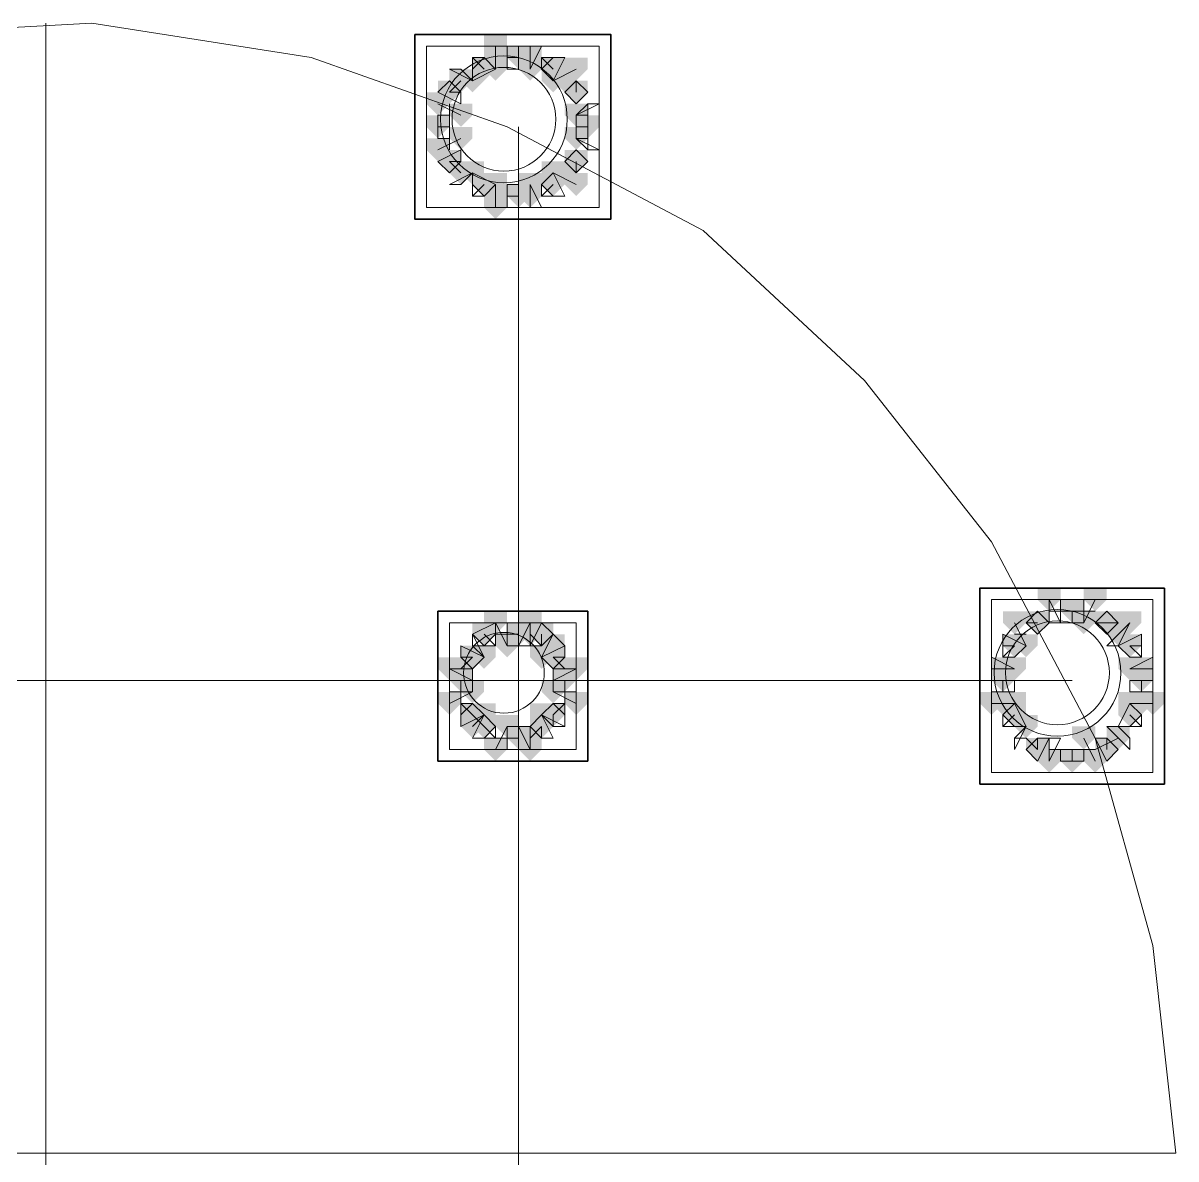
# Model space of a CAD drawing. Header units: millimetres. Extents: x 2315 to 4619, y 1334 to 1897.
# Drawn here: x 3457.94 to 3464.04, y 1541.67 to 1547.68 of the extents above; entities that cross this region are included whole.
import ezdxf

# ---------------------------------------------------------------- set-up
doc = ezdxf.new("R2010")
doc.units = ezdxf.units.MM
for name, color, linetype, true_color in [('PDF_10', 7, 'Continuous', 0x00b85c), ('PDF_AXIS', 7, 'Continuous', 0x00b85c), ('PDF_柱构件', 7, 'Continuous', 0x00b85c), ('PDF_转运站初步方案', 7, 'Continuous', 0x00b85c)]:
    doc.layers.add(name, color=color, linetype=linetype, true_color=true_color)
doc.layers.add('PDF_中心线层', color=1, linetype='Continuous')
doc.layers.add('PDF_粗实线层', color=7, linetype='Continuous')

msp = doc.modelspace()

# ---------------------------------------------------------------- hatches: boundary and pattern name
at = {"layer": 'PDF_10', "transparency": 33554559}
for points in [[(3460.5606, 1547.5601), (3460.4996, 1547.5601), (3460.4996, 1547.499), (3460.5606, 1547.4379), (3460.6217, 1547.499), (3460.6217, 1547.5601)], [(3460.5606, 1547.5601), (3460.4996, 1547.5601), (3460.4996, 1547.499), (3460.5606, 1547.4379), (3460.6217, 1547.499), (3460.6217, 1547.5601)], [(3460.3774, 1547.499), (3460.3163, 1547.499), (3460.3163, 1547.4379), (3460.3774, 1547.3768), (3460.4385, 1547.4379), (3460.4385, 1547.499)], [(3460.3774, 1547.499), (3460.3163, 1547.499), (3460.3163, 1547.4379), (3460.3774, 1547.3768), (3460.4385, 1547.4379), (3460.4385, 1547.499)], [(3460.7439, 1547.499), (3460.6828, 1547.499), (3460.6828, 1547.4379), (3460.7439, 1547.3768), (3460.805, 1547.4379), (3460.805, 1547.499)], [(3460.7439, 1547.499), (3460.6828, 1547.499), (3460.6828, 1547.4379), (3460.7439, 1547.3768), (3460.805, 1547.4379), (3460.805, 1547.499)], [(3460.1941, 1547.3768), (3460.1331, 1547.3768), (3460.1331, 1547.3157), (3460.1941, 1547.2547), (3460.2552, 1547.3157), (3460.2552, 1547.3768)], [(3460.1941, 1547.3768), (3460.1331, 1547.3768), (3460.1331, 1547.3157), (3460.1941, 1547.2547), (3460.2552, 1547.3157), (3460.2552, 1547.3768)], [(3460.866, 1547.3768), (3460.805, 1547.3768), (3460.805, 1547.3157), (3460.866, 1547.2547), (3460.9271, 1547.3157), (3460.9271, 1547.3768)], [(3460.866, 1547.3768), (3460.805, 1547.3768), (3460.805, 1547.3157), (3460.866, 1547.2547), (3460.9271, 1547.3157), (3460.9271, 1547.3768)], [(3460.866, 1547.3768), (3460.805, 1547.3768), (3460.805, 1547.3157), (3460.866, 1547.2547), (3460.9271, 1547.3157), (3460.9271, 1547.3768)], [(3460.1331, 1547.1936), (3460.072, 1547.1936), (3460.072, 1547.1325), (3460.1331, 1547.0714), (3460.1941, 1547.1325), (3460.1941, 1547.1936)], [(3460.1331, 1547.1936), (3460.072, 1547.1936), (3460.072, 1547.1325), (3460.1331, 1547.0714), (3460.1941, 1547.1325), (3460.1941, 1547.1936)], [(3460.9271, 1547.1936), (3460.866, 1547.1936), (3460.866, 1547.1325), (3460.9271, 1547.0714), (3460.9882, 1547.1325), (3460.9882, 1547.1936)], [(3460.9271, 1547.1936), (3460.866, 1547.1936), (3460.866, 1547.1325), (3460.9271, 1547.0714), (3460.9882, 1547.1325), (3460.9882, 1547.1936)], [(3460.1941, 1547.0103), (3460.1331, 1547.0103), (3460.1331, 1546.9493), (3460.1941, 1546.8882), (3460.2552, 1546.9493), (3460.2552, 1547.0103)], [(3460.1941, 1547.0103), (3460.1331, 1547.0103), (3460.1331, 1546.9493), (3460.1941, 1546.8882), (3460.2552, 1546.9493), (3460.2552, 1547.0103)], [(3460.866, 1547.0103), (3460.805, 1547.0103), (3460.805, 1546.9493), (3460.866, 1546.8882), (3460.9271, 1546.9493), (3460.9271, 1547.0103)], [(3460.866, 1547.0103), (3460.805, 1547.0103), (3460.805, 1546.9493), (3460.866, 1546.8882), (3460.9271, 1546.9493), (3460.9271, 1547.0103)], [(3460.866, 1547.0103), (3460.805, 1547.0103), (3460.805, 1546.9493), (3460.866, 1546.8882), (3460.9271, 1546.9493), (3460.9271, 1547.0103)], [(3460.3774, 1546.8882), (3460.3163, 1546.8882), (3460.3163, 1546.8271), (3460.3774, 1546.766), (3460.4385, 1546.8271), (3460.4385, 1546.8882)], [(3460.3774, 1546.8882), (3460.3163, 1546.8882), (3460.3163, 1546.8271), (3460.3774, 1546.766), (3460.4385, 1546.8271), (3460.4385, 1546.8882)], [(3460.7439, 1546.8882), (3460.6828, 1546.8882), (3460.6828, 1546.8271), (3460.7439, 1546.766), (3460.805, 1546.8271), (3460.805, 1546.8882)], [(3460.7439, 1546.8882), (3460.6828, 1546.8882), (3460.6828, 1546.8271), (3460.7439, 1546.766), (3460.805, 1546.8271), (3460.805, 1546.8882)], [(3460.5606, 1546.8271), (3460.4996, 1546.8271), (3460.4996, 1546.766), (3460.5606, 1546.7049), (3460.6217, 1546.766), (3460.6217, 1546.8271)], [(3460.5606, 1546.8271), (3460.4996, 1546.8271), (3460.4996, 1546.766), (3460.5606, 1546.7049), (3460.6217, 1546.766), (3460.6217, 1546.8271)], [(3463.4925, 1544.6282), (3463.4314, 1544.6282), (3463.4314, 1544.5671), (3463.4925, 1544.506), (3463.5536, 1544.5671), (3463.5536, 1544.6282)], [(3463.4925, 1544.6282), (3463.4314, 1544.6282), (3463.4314, 1544.5671), (3463.4925, 1544.506), (3463.5536, 1544.5671), (3463.5536, 1544.6282)], [(3463.3093, 1544.5671), (3463.2482, 1544.5671), (3463.2482, 1544.506), (3463.3093, 1544.4449), (3463.3704, 1544.506), (3463.3704, 1544.5671)], [(3463.3093, 1544.5671), (3463.2482, 1544.5671), (3463.2482, 1544.506), (3463.3093, 1544.4449), (3463.3704, 1544.506), (3463.3704, 1544.5671)], [(3463.3093, 1544.5671), (3463.2482, 1544.5671), (3463.2482, 1544.506), (3463.3093, 1544.4449), (3463.3704, 1544.506), (3463.3704, 1544.5671)], [(3463.6758, 1544.5671), (3463.6147, 1544.5671), (3463.6147, 1544.506), (3463.6758, 1544.4449), (3463.7369, 1544.506), (3463.7369, 1544.5671)], [(3463.6758, 1544.5671), (3463.6147, 1544.5671), (3463.6147, 1544.506), (3463.6758, 1544.4449), (3463.7369, 1544.506), (3463.7369, 1544.5671)], [(3463.6758, 1544.5671), (3463.6147, 1544.5671), (3463.6147, 1544.506), (3463.6758, 1544.4449), (3463.7369, 1544.506), (3463.7369, 1544.5671)], [(3460.3774, 1544.506), (3460.3163, 1544.506), (3460.3163, 1544.4449), (3460.3774, 1544.3839), (3460.4385, 1544.4449), (3460.4385, 1544.506)], [(3460.3774, 1544.506), (3460.3163, 1544.506), (3460.3163, 1544.4449), (3460.3774, 1544.3839), (3460.4385, 1544.4449), (3460.4385, 1544.506)], [(3460.5606, 1544.506), (3460.4996, 1544.506), (3460.4996, 1544.4449), (3460.5606, 1544.3839), (3460.6217, 1544.4449), (3460.6217, 1544.506)], [(3460.5606, 1544.506), (3460.4996, 1544.506), (3460.4996, 1544.4449), (3460.5606, 1544.3839), (3460.6217, 1544.4449), (3460.6217, 1544.506)], [(3460.6828, 1544.506), (3460.6217, 1544.506), (3460.6217, 1544.4449), (3460.6828, 1544.3839), (3460.7439, 1544.4449), (3460.7439, 1544.506)], [(3460.6828, 1544.506), (3460.6217, 1544.506), (3460.6217, 1544.4449), (3460.6828, 1544.3839), (3460.7439, 1544.4449), (3460.7439, 1544.506)], [(3463.1871, 1544.4449), (3463.126, 1544.4449), (3463.126, 1544.3839), (3463.1871, 1544.3228), (3463.2482, 1544.3839), (3463.2482, 1544.4449)], [(3463.1871, 1544.4449), (3463.126, 1544.4449), (3463.126, 1544.3839), (3463.1871, 1544.3228), (3463.2482, 1544.3839), (3463.2482, 1544.4449)], [(3463.7979, 1544.4449), (3463.7369, 1544.4449), (3463.7369, 1544.3839), (3463.7979, 1544.3228), (3463.859, 1544.3839), (3463.859, 1544.4449)], [(3463.7979, 1544.4449), (3463.7369, 1544.4449), (3463.7369, 1544.3839), (3463.7979, 1544.3228), (3463.859, 1544.3839), (3463.859, 1544.4449)], [(3460.3163, 1544.3839), (3460.2552, 1544.3839), (3460.2552, 1544.3228), (3460.3163, 1544.2617), (3460.3774, 1544.3228), (3460.3774, 1544.3839)], [(3460.3163, 1544.3839), (3460.2552, 1544.3839), (3460.2552, 1544.3228), (3460.3163, 1544.2617), (3460.3774, 1544.3228), (3460.3774, 1544.3839)], [(3460.7439, 1544.3839), (3460.6828, 1544.3839), (3460.6828, 1544.3228), (3460.7439, 1544.2617), (3460.805, 1544.3228), (3460.805, 1544.3839)], [(3460.7439, 1544.3839), (3460.6828, 1544.3839), (3460.6828, 1544.3228), (3460.7439, 1544.2617), (3460.805, 1544.3228), (3460.805, 1544.3839)], [(3460.2552, 1544.2617), (3460.1941, 1544.2617), (3460.1941, 1544.2006), (3460.2552, 1544.1395), (3460.3163, 1544.2006), (3460.3163, 1544.2617)], [(3460.2552, 1544.2617), (3460.1941, 1544.2617), (3460.1941, 1544.2006), (3460.2552, 1544.1395), (3460.3163, 1544.2006), (3460.3163, 1544.2617)], [(3460.2552, 1544.2617), (3460.1941, 1544.2617), (3460.1941, 1544.2006), (3460.2552, 1544.1395), (3460.3163, 1544.2006), (3460.3163, 1544.2617)], [(3460.805, 1544.2617), (3460.7439, 1544.2617), (3460.7439, 1544.2006), (3460.805, 1544.1395), (3460.866, 1544.2006), (3460.866, 1544.2617)], [(3460.805, 1544.2617), (3460.7439, 1544.2617), (3460.7439, 1544.2006), (3460.805, 1544.1395), (3460.866, 1544.2006), (3460.866, 1544.2617)], [(3460.805, 1544.2617), (3460.7439, 1544.2617), (3460.7439, 1544.2006), (3460.805, 1544.1395), (3460.866, 1544.2006), (3460.866, 1544.2617)], [(3463.126, 1544.2617), (3463.065, 1544.2617), (3463.065, 1544.2006), (3463.126, 1544.1395), (3463.1871, 1544.2006), (3463.1871, 1544.2617)], [(3463.126, 1544.2617), (3463.065, 1544.2617), (3463.065, 1544.2006), (3463.126, 1544.1395), (3463.1871, 1544.2006), (3463.1871, 1544.2617)], [(3463.859, 1544.2617), (3463.7979, 1544.2617), (3463.7979, 1544.2006), (3463.859, 1544.1395), (3463.9201, 1544.2006), (3463.9201, 1544.2617)], [(3463.859, 1544.2617), (3463.7979, 1544.2617), (3463.7979, 1544.2006), (3463.859, 1544.1395), (3463.9201, 1544.2006), (3463.9201, 1544.2617)], [(3463.859, 1544.2617), (3463.7979, 1544.2617), (3463.7979, 1544.2006), (3463.859, 1544.1395), (3463.9201, 1544.2006), (3463.9201, 1544.2617)], [(3460.3163, 1544.0784), (3460.2552, 1544.0784), (3460.2552, 1544.0174), (3460.3163, 1543.9563), (3460.3774, 1544.0174), (3460.3774, 1544.0784)], [(3460.3163, 1544.0784), (3460.2552, 1544.0784), (3460.2552, 1544.0174), (3460.3163, 1543.9563), (3460.3774, 1544.0174), (3460.3774, 1544.0784)], [(3460.7439, 1544.0784), (3460.6828, 1544.0784), (3460.6828, 1544.0174), (3460.7439, 1543.9563), (3460.805, 1544.0174), (3460.805, 1544.0784)], [(3460.7439, 1544.0784), (3460.6828, 1544.0784), (3460.6828, 1544.0174), (3460.7439, 1543.9563), (3460.805, 1544.0174), (3460.805, 1544.0784)], [(3463.1871, 1544.0784), (3463.126, 1544.0784), (3463.126, 1544.0174), (3463.1871, 1543.9563), (3463.2482, 1544.0174), (3463.2482, 1544.0784)], [(3463.1871, 1544.0784), (3463.126, 1544.0784), (3463.126, 1544.0174), (3463.1871, 1543.9563), (3463.2482, 1544.0174), (3463.2482, 1544.0784)], [(3463.7979, 1544.0784), (3463.7369, 1544.0784), (3463.7369, 1544.0174), (3463.7979, 1543.9563), (3463.859, 1544.0174), (3463.859, 1544.0784)], [(3463.7979, 1544.0784), (3463.7369, 1544.0784), (3463.7369, 1544.0174), (3463.7979, 1543.9563), (3463.859, 1544.0174), (3463.859, 1544.0784)], [(3460.3774, 1544.0174), (3460.3163, 1544.0174), (3460.3163, 1543.9563), (3460.3774, 1543.8952), (3460.4385, 1543.9563), (3460.4385, 1544.0174)], [(3460.3774, 1544.0174), (3460.3163, 1544.0174), (3460.3163, 1543.9563), (3460.3774, 1543.8952), (3460.4385, 1543.9563), (3460.4385, 1544.0174)], [(3460.6828, 1544.0174), (3460.6217, 1544.0174), (3460.6217, 1543.9563), (3460.6828, 1543.8952), (3460.7439, 1543.9563), (3460.7439, 1544.0174)], [(3460.6828, 1544.0174), (3460.6217, 1544.0174), (3460.6217, 1543.9563), (3460.6828, 1543.8952), (3460.7439, 1543.9563), (3460.7439, 1544.0174)], [(3460.5606, 1543.9563), (3460.4996, 1543.9563), (3460.4996, 1543.8952), (3460.5606, 1543.8341), (3460.6217, 1543.8952), (3460.6217, 1543.9563)], [(3460.5606, 1543.9563), (3460.4996, 1543.9563), (3460.4996, 1543.8952), (3460.5606, 1543.8341), (3460.6217, 1543.8952), (3460.6217, 1543.9563)], [(3463.3093, 1543.8952), (3463.2482, 1543.8952), (3463.2482, 1543.8341), (3463.3093, 1543.773), (3463.3704, 1543.8341), (3463.3704, 1543.8952)], [(3463.3093, 1543.8952), (3463.2482, 1543.8952), (3463.2482, 1543.8341), (3463.3093, 1543.773), (3463.3704, 1543.8341), (3463.3704, 1543.8952)], [(3463.6758, 1543.8952), (3463.6147, 1543.8952), (3463.6147, 1543.8341), (3463.6758, 1543.773), (3463.7369, 1543.8341), (3463.7369, 1543.8952)], [(3463.6758, 1543.8952), (3463.6147, 1543.8952), (3463.6147, 1543.8341), (3463.6758, 1543.773), (3463.7369, 1543.8341), (3463.7369, 1543.8952)], [(3463.4925, 1543.8341), (3463.4314, 1543.8341), (3463.4314, 1543.773), (3463.4925, 1543.712), (3463.5536, 1543.773), (3463.5536, 1543.8341)], [(3463.4925, 1543.8341), (3463.4314, 1543.8341), (3463.4314, 1543.773), (3463.4925, 1543.712), (3463.5536, 1543.773), (3463.5536, 1543.8341)]]:
    msp.add_hatch(color=256, dxfattribs=at).paths.add_polyline_path(points)
at = {"layer": 'PDF_柱构件', "transparency": 33554559}
for points in [[(3460.4385, 1547.6211), (3460.3774, 1547.6211), (3460.3774, 1547.5601), (3460.4385, 1547.499), (3460.4996, 1547.5601), (3460.4996, 1547.6211)], [(3460.4385, 1547.5601), (3460.3774, 1547.5601), (3460.3774, 1547.499), (3460.4385, 1547.4379), (3460.4996, 1547.499), (3460.4996, 1547.5601)], [(3460.6217, 1547.5601), (3460.5606, 1547.5601), (3460.5606, 1547.499), (3460.6217, 1547.4379), (3460.6828, 1547.499), (3460.6828, 1547.5601)], [(3460.4385, 1547.499), (3460.3774, 1547.499), (3460.3774, 1547.4379), (3460.4385, 1547.3768), (3460.4996, 1547.4379), (3460.4996, 1547.499)], [(3460.6217, 1547.499), (3460.5606, 1547.499), (3460.5606, 1547.4379), (3460.6217, 1547.3768), (3460.6828, 1547.4379), (3460.6828, 1547.499)], [(3460.866, 1547.499), (3460.805, 1547.499), (3460.805, 1547.4379), (3460.866, 1547.3768), (3460.9271, 1547.4379), (3460.9271, 1547.499)], [(3460.2552, 1547.4379), (3460.1941, 1547.4379), (3460.1941, 1547.3768), (3460.2552, 1547.3157), (3460.3163, 1547.3768), (3460.3163, 1547.4379)], [(3460.3163, 1547.4379), (3460.2552, 1547.4379), (3460.2552, 1547.3768), (3460.3163, 1547.3157), (3460.3774, 1547.3768), (3460.3774, 1547.4379)], [(3460.7439, 1547.4379), (3460.6828, 1547.4379), (3460.6828, 1547.3768), (3460.7439, 1547.3157), (3460.805, 1547.3768), (3460.805, 1547.4379)], [(3460.805, 1547.4379), (3460.7439, 1547.4379), (3460.7439, 1547.3768), (3460.805, 1547.3157), (3460.866, 1547.3768), (3460.866, 1547.4379)], [(3460.1331, 1547.3157), (3460.072, 1547.3157), (3460.072, 1547.2547), (3460.1331, 1547.1936), (3460.1941, 1547.2547), (3460.1941, 1547.3157)], [(3460.2552, 1547.2547), (3460.1941, 1547.2547), (3460.1941, 1547.1936), (3460.2552, 1547.1325), (3460.3163, 1547.1936), (3460.3163, 1547.2547)], [(3460.866, 1547.2547), (3460.805, 1547.2547), (3460.805, 1547.1936), (3460.866, 1547.1325), (3460.9271, 1547.1936), (3460.9271, 1547.2547)], [(3460.2552, 1547.1325), (3460.1941, 1547.1325), (3460.1941, 1547.0714), (3460.2552, 1547.0103), (3460.3163, 1547.0714), (3460.3163, 1547.1325)], [(3460.866, 1547.1325), (3460.805, 1547.1325), (3460.805, 1547.0714), (3460.866, 1547.0103), (3460.9271, 1547.0714), (3460.9271, 1547.1325)], [(3460.1331, 1547.0714), (3460.072, 1547.0714), (3460.072, 1547.0103), (3460.1331, 1546.9493), (3460.1941, 1547.0103), (3460.1941, 1547.0714)], [(3460.2552, 1546.9493), (3460.1941, 1546.9493), (3460.1941, 1546.8882), (3460.2552, 1546.8271), (3460.3163, 1546.8882), (3460.3163, 1546.9493)], [(3460.3163, 1546.9493), (3460.2552, 1546.9493), (3460.2552, 1546.8882), (3460.3163, 1546.8271), (3460.3774, 1546.8882), (3460.3774, 1546.9493)], [(3460.7439, 1546.9493), (3460.6828, 1546.9493), (3460.6828, 1546.8882), (3460.7439, 1546.8271), (3460.805, 1546.8882), (3460.805, 1546.9493)], [(3460.805, 1546.9493), (3460.7439, 1546.9493), (3460.7439, 1546.8882), (3460.805, 1546.8271), (3460.866, 1546.8882), (3460.866, 1546.9493)], [(3460.4385, 1546.8882), (3460.3774, 1546.8882), (3460.3774, 1546.8271), (3460.4385, 1546.766), (3460.4996, 1546.8271), (3460.4996, 1546.8882)], [(3460.6217, 1546.8882), (3460.5606, 1546.8882), (3460.5606, 1546.8271), (3460.6217, 1546.766), (3460.6828, 1546.8271), (3460.6828, 1546.8882)], [(3460.866, 1546.8882), (3460.805, 1546.8882), (3460.805, 1546.8271), (3460.866, 1546.766), (3460.9271, 1546.8271), (3460.9271, 1546.8882)], [(3460.4385, 1546.8271), (3460.3774, 1546.8271), (3460.3774, 1546.766), (3460.4385, 1546.7049), (3460.4996, 1546.766), (3460.4996, 1546.8271)], [(3460.6217, 1546.8271), (3460.5606, 1546.8271), (3460.5606, 1546.766), (3460.6217, 1546.7049), (3460.6828, 1546.766), (3460.6828, 1546.8271)], [(3460.4385, 1546.766), (3460.3774, 1546.766), (3460.3774, 1546.7049), (3460.4385, 1546.6439), (3460.4996, 1546.7049), (3460.4996, 1546.766)], [(3463.3704, 1544.6893), (3463.3093, 1544.6893), (3463.3093, 1544.6282), (3463.3704, 1544.5671), (3463.4314, 1544.6282), (3463.4314, 1544.6893)], [(3463.6147, 1544.6893), (3463.5536, 1544.6893), (3463.5536, 1544.6282), (3463.6147, 1544.5671), (3463.6758, 1544.6282), (3463.6758, 1544.6893)], [(3460.4385, 1544.5671), (3460.3774, 1544.5671), (3460.3774, 1544.506), (3460.4385, 1544.4449), (3460.4996, 1544.506), (3460.4996, 1544.5671)], [(3460.6217, 1544.5671), (3460.5606, 1544.5671), (3460.5606, 1544.506), (3460.6217, 1544.4449), (3460.6828, 1544.506), (3460.6828, 1544.5671)], [(3463.1871, 1544.5671), (3463.126, 1544.5671), (3463.126, 1544.506), (3463.1871, 1544.4449), (3463.2482, 1544.506), (3463.2482, 1544.5671)], [(3463.5536, 1544.5671), (3463.4925, 1544.5671), (3463.4925, 1544.506), (3463.5536, 1544.4449), (3463.6147, 1544.506), (3463.6147, 1544.5671)], [(3463.7979, 1544.5671), (3463.7369, 1544.5671), (3463.7369, 1544.506), (3463.7979, 1544.4449), (3463.859, 1544.506), (3463.859, 1544.5671)], [(3460.6217, 1544.506), (3460.5606, 1544.506), (3460.5606, 1544.4449), (3460.6217, 1544.3839), (3460.6828, 1544.4449), (3460.6828, 1544.506)], [(3463.7369, 1544.506), (3463.6758, 1544.506), (3463.6758, 1544.4449), (3463.7369, 1544.3839), (3463.7979, 1544.4449), (3463.7979, 1544.506)], [(3460.4996, 1544.4449), (3460.4385, 1544.4449), (3460.4385, 1544.3839), (3460.4996, 1544.3228), (3460.5606, 1544.3839), (3460.5606, 1544.4449)], [(3460.7439, 1544.4449), (3460.6828, 1544.4449), (3460.6828, 1544.3839), (3460.7439, 1544.3228), (3460.805, 1544.3839), (3460.805, 1544.4449)], [(3463.2482, 1544.4449), (3463.1871, 1544.4449), (3463.1871, 1544.3839), (3463.2482, 1544.3228), (3463.3093, 1544.3839), (3463.3093, 1544.4449)], [(3460.3774, 1544.3839), (3460.3163, 1544.3839), (3460.3163, 1544.3228), (3460.3774, 1544.2617), (3460.4385, 1544.3228), (3460.4385, 1544.3839)], [(3460.6828, 1544.3839), (3460.6217, 1544.3839), (3460.6217, 1544.3228), (3460.6828, 1544.2617), (3460.7439, 1544.3228), (3460.7439, 1544.3839)], [(3460.1941, 1544.3228), (3460.1331, 1544.3228), (3460.1331, 1544.2617), (3460.1941, 1544.2006), (3460.2552, 1544.2617), (3460.2552, 1544.3228)], [(3460.2552, 1544.3228), (3460.1941, 1544.3228), (3460.1941, 1544.2617), (3460.2552, 1544.2006), (3460.3163, 1544.2617), (3460.3163, 1544.3228)], [(3460.805, 1544.3228), (3460.7439, 1544.3228), (3460.7439, 1544.2617), (3460.805, 1544.2006), (3460.866, 1544.2617), (3460.866, 1544.3228)], [(3460.866, 1544.3228), (3460.805, 1544.3228), (3460.805, 1544.2617), (3460.866, 1544.2006), (3460.9271, 1544.2617), (3460.9271, 1544.3228)], [(3463.126, 1544.3228), (3463.065, 1544.3228), (3463.065, 1544.2617), (3463.126, 1544.2006), (3463.1871, 1544.2617), (3463.1871, 1544.3228)], [(3463.1871, 1544.3228), (3463.126, 1544.3228), (3463.126, 1544.2617), (3463.1871, 1544.2006), (3463.2482, 1544.2617), (3463.2482, 1544.3228)], [(3463.7979, 1544.3228), (3463.7369, 1544.3228), (3463.7369, 1544.2617), (3463.7979, 1544.2006), (3463.859, 1544.2617), (3463.859, 1544.3228)], [(3463.859, 1544.3228), (3463.7979, 1544.3228), (3463.7979, 1544.2617), (3463.859, 1544.2006), (3463.9201, 1544.2617), (3463.9201, 1544.3228)], [(3460.3163, 1544.2006), (3460.2552, 1544.2006), (3460.2552, 1544.1395), (3460.3163, 1544.0784), (3460.3774, 1544.1395), (3460.3774, 1544.2006)], [(3460.7439, 1544.2006), (3460.6828, 1544.2006), (3460.6828, 1544.1395), (3460.7439, 1544.0784), (3460.805, 1544.1395), (3460.805, 1544.2006)], [(3460.1941, 1544.1395), (3460.1331, 1544.1395), (3460.1331, 1544.0784), (3460.1941, 1544.0174), (3460.2552, 1544.0784), (3460.2552, 1544.1395)], [(3460.866, 1544.1395), (3460.805, 1544.1395), (3460.805, 1544.0784), (3460.866, 1544.0174), (3460.9271, 1544.0784), (3460.9271, 1544.1395)], [(3463.065, 1544.1395), (3463.0039, 1544.1395), (3463.0039, 1544.0784), (3463.065, 1544.0174), (3463.126, 1544.0784), (3463.126, 1544.1395)], [(3463.126, 1544.1395), (3463.065, 1544.1395), (3463.065, 1544.0784), (3463.126, 1544.0174), (3463.1871, 1544.0784), (3463.1871, 1544.1395)], [(3463.1871, 1544.1395), (3463.126, 1544.1395), (3463.126, 1544.0784), (3463.1871, 1544.0174), (3463.2482, 1544.0784), (3463.2482, 1544.1395)], [(3463.7979, 1544.1395), (3463.7369, 1544.1395), (3463.7369, 1544.0784), (3463.7979, 1544.0174), (3463.859, 1544.0784), (3463.859, 1544.1395)], [(3463.859, 1544.1395), (3463.7979, 1544.1395), (3463.7979, 1544.0784), (3463.859, 1544.0174), (3463.9201, 1544.0784), (3463.9201, 1544.1395)], [(3463.9201, 1544.1395), (3463.859, 1544.1395), (3463.859, 1544.0784), (3463.9201, 1544.0174), (3463.9812, 1544.0784), (3463.9812, 1544.1395)], [(3460.3774, 1544.0784), (3460.3163, 1544.0784), (3460.3163, 1544.0174), (3460.3774, 1543.9563), (3460.4385, 1544.0174), (3460.4385, 1544.0784)], [(3460.6828, 1544.0784), (3460.6217, 1544.0784), (3460.6217, 1544.0174), (3460.6828, 1543.9563), (3460.7439, 1544.0174), (3460.7439, 1544.0784)], [(3460.3163, 1544.0174), (3460.2552, 1544.0174), (3460.2552, 1543.9563), (3460.3163, 1543.8952), (3460.3774, 1543.9563), (3460.3774, 1544.0174)], [(3460.4996, 1544.0174), (3460.4385, 1544.0174), (3460.4385, 1543.9563), (3460.4996, 1543.8952), (3460.5606, 1543.9563), (3460.5606, 1544.0174)], [(3463.2482, 1544.0174), (3463.1871, 1544.0174), (3463.1871, 1543.9563), (3463.2482, 1543.8952), (3463.3093, 1543.9563), (3463.3093, 1544.0174)], [(3460.6217, 1543.9563), (3460.5606, 1543.9563), (3460.5606, 1543.8952), (3460.6217, 1543.8341), (3460.6828, 1543.8952), (3460.6828, 1543.9563)], [(3463.5536, 1543.9563), (3463.4925, 1543.9563), (3463.4925, 1543.8952), (3463.5536, 1543.8341), (3463.6147, 1543.8952), (3463.6147, 1543.9563)], [(3463.7369, 1543.9563), (3463.6758, 1543.9563), (3463.6758, 1543.8952), (3463.7369, 1543.8341), (3463.7979, 1543.8952), (3463.7979, 1543.9563)], [(3460.4385, 1543.8952), (3460.3774, 1543.8952), (3460.3774, 1543.8341), (3460.4385, 1543.773), (3460.4996, 1543.8341), (3460.4996, 1543.8952)], [(3460.6217, 1543.8952), (3460.5606, 1543.8952), (3460.5606, 1543.8341), (3460.6217, 1543.773), (3460.6828, 1543.8341), (3460.6828, 1543.8952)], [(3463.3704, 1543.8341), (3463.3093, 1543.8341), (3463.3093, 1543.773), (3463.3704, 1543.712), (3463.4314, 1543.773), (3463.4314, 1543.8341)], [(3463.6147, 1543.8341), (3463.5536, 1543.8341), (3463.5536, 1543.773), (3463.6147, 1543.712), (3463.6758, 1543.773), (3463.6758, 1543.8341)]]:
    msp.add_hatch(color=256, dxfattribs=at).paths.add_polyline_path(points)
at = {"layer": 'PDF_转运站初步方案', "transparency": 33554559}
for points in [[(3460.5606, 1547.5601), (3460.4996, 1547.5601), (3460.4996, 1547.499), (3460.5606, 1547.4379), (3460.6217, 1547.499), (3460.6217, 1547.5601)], [(3460.5606, 1547.5601), (3460.4996, 1547.5601), (3460.4996, 1547.499), (3460.5606, 1547.4379), (3460.6217, 1547.499), (3460.6217, 1547.5601)], [(3460.3774, 1547.499), (3460.3163, 1547.499), (3460.3163, 1547.4379), (3460.3774, 1547.3768), (3460.4385, 1547.4379), (3460.4385, 1547.499)], [(3460.3774, 1547.499), (3460.3163, 1547.499), (3460.3163, 1547.4379), (3460.3774, 1547.3768), (3460.4385, 1547.4379), (3460.4385, 1547.499)], [(3460.7439, 1547.499), (3460.6828, 1547.499), (3460.6828, 1547.4379), (3460.7439, 1547.3768), (3460.805, 1547.4379), (3460.805, 1547.499)], [(3460.7439, 1547.499), (3460.6828, 1547.499), (3460.6828, 1547.4379), (3460.7439, 1547.3768), (3460.805, 1547.4379), (3460.805, 1547.499)], [(3460.1941, 1547.3768), (3460.1331, 1547.3768), (3460.1331, 1547.3157), (3460.1941, 1547.2547), (3460.2552, 1547.3157), (3460.2552, 1547.3768)], [(3460.1941, 1547.3768), (3460.1331, 1547.3768), (3460.1331, 1547.3157), (3460.1941, 1547.2547), (3460.2552, 1547.3157), (3460.2552, 1547.3768)], [(3460.866, 1547.3768), (3460.805, 1547.3768), (3460.805, 1547.3157), (3460.866, 1547.2547), (3460.9271, 1547.3157), (3460.9271, 1547.3768)], [(3460.866, 1547.3768), (3460.805, 1547.3768), (3460.805, 1547.3157), (3460.866, 1547.2547), (3460.9271, 1547.3157), (3460.9271, 1547.3768)], [(3460.1331, 1547.1936), (3460.072, 1547.1936), (3460.072, 1547.1325), (3460.1331, 1547.0714), (3460.1941, 1547.1325), (3460.1941, 1547.1936)], [(3460.1331, 1547.1936), (3460.072, 1547.1936), (3460.072, 1547.1325), (3460.1331, 1547.0714), (3460.1941, 1547.1325), (3460.1941, 1547.1936)], [(3460.9271, 1547.1936), (3460.866, 1547.1936), (3460.866, 1547.1325), (3460.9271, 1547.0714), (3460.9882, 1547.1325), (3460.9882, 1547.1936)], [(3460.9271, 1547.1936), (3460.866, 1547.1936), (3460.866, 1547.1325), (3460.9271, 1547.0714), (3460.9882, 1547.1325), (3460.9882, 1547.1936)], [(3460.1941, 1547.0103), (3460.1331, 1547.0103), (3460.1331, 1546.9493), (3460.1941, 1546.8882), (3460.2552, 1546.9493), (3460.2552, 1547.0103)], [(3460.1941, 1547.0103), (3460.1331, 1547.0103), (3460.1331, 1546.9493), (3460.1941, 1546.8882), (3460.2552, 1546.9493), (3460.2552, 1547.0103)], [(3460.866, 1547.0103), (3460.805, 1547.0103), (3460.805, 1546.9493), (3460.866, 1546.8882), (3460.9271, 1546.9493), (3460.9271, 1547.0103)], [(3460.866, 1547.0103), (3460.805, 1547.0103), (3460.805, 1546.9493), (3460.866, 1546.8882), (3460.9271, 1546.9493), (3460.9271, 1547.0103)], [(3460.3774, 1546.8882), (3460.3163, 1546.8882), (3460.3163, 1546.8271), (3460.3774, 1546.766), (3460.4385, 1546.8271), (3460.4385, 1546.8882)], [(3460.3774, 1546.8882), (3460.3163, 1546.8882), (3460.3163, 1546.8271), (3460.3774, 1546.766), (3460.4385, 1546.8271), (3460.4385, 1546.8882)], [(3460.7439, 1546.8882), (3460.6828, 1546.8882), (3460.6828, 1546.8271), (3460.7439, 1546.766), (3460.805, 1546.8271), (3460.805, 1546.8882)], [(3460.7439, 1546.8882), (3460.6828, 1546.8882), (3460.6828, 1546.8271), (3460.7439, 1546.766), (3460.805, 1546.8271), (3460.805, 1546.8882)], [(3460.5606, 1546.8271), (3460.4996, 1546.8271), (3460.4996, 1546.766), (3460.5606, 1546.7049), (3460.6217, 1546.766), (3460.6217, 1546.8271)], [(3460.5606, 1546.8271), (3460.4996, 1546.8271), (3460.4996, 1546.766), (3460.5606, 1546.7049), (3460.6217, 1546.766), (3460.6217, 1546.8271)], [(3463.4925, 1544.6282), (3463.4314, 1544.6282), (3463.4314, 1544.5671), (3463.4925, 1544.506), (3463.5536, 1544.5671), (3463.5536, 1544.6282)], [(3463.4925, 1544.6282), (3463.4314, 1544.6282), (3463.4314, 1544.5671), (3463.4925, 1544.506), (3463.5536, 1544.5671), (3463.5536, 1544.6282)], [(3463.3093, 1544.5671), (3463.2482, 1544.5671), (3463.2482, 1544.506), (3463.3093, 1544.4449), (3463.3704, 1544.506), (3463.3704, 1544.5671)], [(3463.3093, 1544.5671), (3463.2482, 1544.5671), (3463.2482, 1544.506), (3463.3093, 1544.4449), (3463.3704, 1544.506), (3463.3704, 1544.5671)], [(3463.6758, 1544.5671), (3463.6147, 1544.5671), (3463.6147, 1544.506), (3463.6758, 1544.4449), (3463.7369, 1544.506), (3463.7369, 1544.5671)], [(3463.6758, 1544.5671), (3463.6147, 1544.5671), (3463.6147, 1544.506), (3463.6758, 1544.4449), (3463.7369, 1544.506), (3463.7369, 1544.5671)], [(3460.3774, 1544.506), (3460.3163, 1544.506), (3460.3163, 1544.4449), (3460.3774, 1544.3839), (3460.4385, 1544.4449), (3460.4385, 1544.506)], [(3460.3774, 1544.506), (3460.3163, 1544.506), (3460.3163, 1544.4449), (3460.3774, 1544.3839), (3460.4385, 1544.4449), (3460.4385, 1544.506)], [(3460.5606, 1544.506), (3460.4996, 1544.506), (3460.4996, 1544.4449), (3460.5606, 1544.3839), (3460.6217, 1544.4449), (3460.6217, 1544.506)], [(3460.5606, 1544.506), (3460.4996, 1544.506), (3460.4996, 1544.4449), (3460.5606, 1544.3839), (3460.6217, 1544.4449), (3460.6217, 1544.506)], [(3460.6828, 1544.506), (3460.6217, 1544.506), (3460.6217, 1544.4449), (3460.6828, 1544.3839), (3460.7439, 1544.4449), (3460.7439, 1544.506)], [(3460.6828, 1544.506), (3460.6217, 1544.506), (3460.6217, 1544.4449), (3460.6828, 1544.3839), (3460.7439, 1544.4449), (3460.7439, 1544.506)], [(3463.1871, 1544.4449), (3463.126, 1544.4449), (3463.126, 1544.3839), (3463.1871, 1544.3228), (3463.2482, 1544.3839), (3463.2482, 1544.4449)], [(3463.1871, 1544.4449), (3463.126, 1544.4449), (3463.126, 1544.3839), (3463.1871, 1544.3228), (3463.2482, 1544.3839), (3463.2482, 1544.4449)], [(3463.7979, 1544.4449), (3463.7369, 1544.4449), (3463.7369, 1544.3839), (3463.7979, 1544.3228), (3463.859, 1544.3839), (3463.859, 1544.4449)], [(3463.7979, 1544.4449), (3463.7369, 1544.4449), (3463.7369, 1544.3839), (3463.7979, 1544.3228), (3463.859, 1544.3839), (3463.859, 1544.4449)], [(3460.3163, 1544.3839), (3460.2552, 1544.3839), (3460.2552, 1544.3228), (3460.3163, 1544.2617), (3460.3774, 1544.3228), (3460.3774, 1544.3839)], [(3460.3163, 1544.3839), (3460.2552, 1544.3839), (3460.2552, 1544.3228), (3460.3163, 1544.2617), (3460.3774, 1544.3228), (3460.3774, 1544.3839)], [(3460.7439, 1544.3839), (3460.6828, 1544.3839), (3460.6828, 1544.3228), (3460.7439, 1544.2617), (3460.805, 1544.3228), (3460.805, 1544.3839)], [(3460.7439, 1544.3839), (3460.6828, 1544.3839), (3460.6828, 1544.3228), (3460.7439, 1544.2617), (3460.805, 1544.3228), (3460.805, 1544.3839)], [(3460.2552, 1544.2617), (3460.1941, 1544.2617), (3460.1941, 1544.2006), (3460.2552, 1544.1395), (3460.3163, 1544.2006), (3460.3163, 1544.2617)], [(3460.2552, 1544.2617), (3460.1941, 1544.2617), (3460.1941, 1544.2006), (3460.2552, 1544.1395), (3460.3163, 1544.2006), (3460.3163, 1544.2617)], [(3460.805, 1544.2617), (3460.7439, 1544.2617), (3460.7439, 1544.2006), (3460.805, 1544.1395), (3460.866, 1544.2006), (3460.866, 1544.2617)], [(3460.805, 1544.2617), (3460.7439, 1544.2617), (3460.7439, 1544.2006), (3460.805, 1544.1395), (3460.866, 1544.2006), (3460.866, 1544.2617)], [(3463.126, 1544.2617), (3463.065, 1544.2617), (3463.065, 1544.2006), (3463.126, 1544.1395), (3463.1871, 1544.2006), (3463.1871, 1544.2617)], [(3463.126, 1544.2617), (3463.065, 1544.2617), (3463.065, 1544.2006), (3463.126, 1544.1395), (3463.1871, 1544.2006), (3463.1871, 1544.2617)], [(3463.859, 1544.2617), (3463.7979, 1544.2617), (3463.7979, 1544.2006), (3463.859, 1544.1395), (3463.9201, 1544.2006), (3463.9201, 1544.2617)], [(3463.859, 1544.2617), (3463.7979, 1544.2617), (3463.7979, 1544.2006), (3463.859, 1544.1395), (3463.9201, 1544.2006), (3463.9201, 1544.2617)], [(3460.3163, 1544.0784), (3460.2552, 1544.0784), (3460.2552, 1544.0174), (3460.3163, 1543.9563), (3460.3774, 1544.0174), (3460.3774, 1544.0784)], [(3460.3163, 1544.0784), (3460.2552, 1544.0784), (3460.2552, 1544.0174), (3460.3163, 1543.9563), (3460.3774, 1544.0174), (3460.3774, 1544.0784)], [(3460.7439, 1544.0784), (3460.6828, 1544.0784), (3460.6828, 1544.0174), (3460.7439, 1543.9563), (3460.805, 1544.0174), (3460.805, 1544.0784)], [(3460.7439, 1544.0784), (3460.6828, 1544.0784), (3460.6828, 1544.0174), (3460.7439, 1543.9563), (3460.805, 1544.0174), (3460.805, 1544.0784)], [(3463.1871, 1544.0784), (3463.126, 1544.0784), (3463.126, 1544.0174), (3463.1871, 1543.9563), (3463.2482, 1544.0174), (3463.2482, 1544.0784)], [(3463.1871, 1544.0784), (3463.126, 1544.0784), (3463.126, 1544.0174), (3463.1871, 1543.9563), (3463.2482, 1544.0174), (3463.2482, 1544.0784)], [(3463.7979, 1544.0784), (3463.7369, 1544.0784), (3463.7369, 1544.0174), (3463.7979, 1543.9563), (3463.859, 1544.0174), (3463.859, 1544.0784)], [(3463.7979, 1544.0784), (3463.7369, 1544.0784), (3463.7369, 1544.0174), (3463.7979, 1543.9563), (3463.859, 1544.0174), (3463.859, 1544.0784)], [(3460.3774, 1544.0174), (3460.3163, 1544.0174), (3460.3163, 1543.9563), (3460.3774, 1543.8952), (3460.4385, 1543.9563), (3460.4385, 1544.0174)], [(3460.3774, 1544.0174), (3460.3163, 1544.0174), (3460.3163, 1543.9563), (3460.3774, 1543.8952), (3460.4385, 1543.9563), (3460.4385, 1544.0174)], [(3460.6828, 1544.0174), (3460.6217, 1544.0174), (3460.6217, 1543.9563), (3460.6828, 1543.8952), (3460.7439, 1543.9563), (3460.7439, 1544.0174)], [(3460.6828, 1544.0174), (3460.6217, 1544.0174), (3460.6217, 1543.9563), (3460.6828, 1543.8952), (3460.7439, 1543.9563), (3460.7439, 1544.0174)], [(3460.5606, 1543.9563), (3460.4996, 1543.9563), (3460.4996, 1543.8952), (3460.5606, 1543.8341), (3460.6217, 1543.8952), (3460.6217, 1543.9563)], [(3460.5606, 1543.9563), (3460.4996, 1543.9563), (3460.4996, 1543.8952), (3460.5606, 1543.8341), (3460.6217, 1543.8952), (3460.6217, 1543.9563)], [(3463.3093, 1543.8952), (3463.2482, 1543.8952), (3463.2482, 1543.8341), (3463.3093, 1543.773), (3463.3704, 1543.8341), (3463.3704, 1543.8952)], [(3463.3093, 1543.8952), (3463.2482, 1543.8952), (3463.2482, 1543.8341), (3463.3093, 1543.773), (3463.3704, 1543.8341), (3463.3704, 1543.8952)], [(3463.6758, 1543.8952), (3463.6147, 1543.8952), (3463.6147, 1543.8341), (3463.6758, 1543.773), (3463.7369, 1543.8341), (3463.7369, 1543.8952)], [(3463.6758, 1543.8952), (3463.6147, 1543.8952), (3463.6147, 1543.8341), (3463.6758, 1543.773), (3463.7369, 1543.8341), (3463.7369, 1543.8952)], [(3463.4925, 1543.8341), (3463.4314, 1543.8341), (3463.4314, 1543.773), (3463.4925, 1543.712), (3463.5536, 1543.773), (3463.5536, 1543.8341)], [(3463.4925, 1543.8341), (3463.4314, 1543.8341), (3463.4314, 1543.773), (3463.4925, 1543.712), (3463.5536, 1543.773), (3463.5536, 1543.8341)]]:
    msp.add_hatch(color=256, dxfattribs=at).paths.add_polyline_path(points)

# ---------------------------------------------------------------- linework, layer by layer
at = {"layer": 'PDF_10', "lineweight": 18}
for points in [[(3460.4996, 1547.499), (3460.5606, 1547.499), (3460.5606, 1547.5601)], [(3460.3163, 1547.4379), (3460.3774, 1547.499)], [(3460.3774, 1547.4379), (3460.3163, 1547.499)], [(3460.6828, 1547.499), (3460.7439, 1547.4379)], [(3460.6828, 1547.4379), (3460.7439, 1547.499)], [(3460.2552, 1547.3157), (3460.1941, 1547.3157), (3460.2552, 1547.3768)], [(3460.866, 1547.3768), (3460.866, 1547.3157)], [(3460.1331, 1547.0714), (3460.1331, 1547.1936)], [(3460.9271, 1547.1936), (3460.9271, 1547.0714)], [(3460.1941, 1547.1325), (3460.1331, 1547.1325)], [(3460.866, 1547.1325), (3460.9271, 1547.1325)], [(3460.2552, 1546.8882), (3460.1941, 1546.9493), (3460.2552, 1546.9493)], [(3460.866, 1546.9493), (3460.866, 1546.8882)], [(3460.3774, 1546.766), (3460.3163, 1546.8271)], [(3460.3774, 1546.8271), (3460.3163, 1546.766)], [(3460.7439, 1546.8271), (3460.6828, 1546.766)], [(3460.6828, 1546.8271), (3460.7439, 1546.766)], [(3460.5606, 1546.7049), (3460.5606, 1546.766), (3460.4996, 1546.766)], [(3463.5536, 1544.5671), (3463.4314, 1544.5671)], [(3463.4925, 1544.506), (3463.4925, 1544.5671)], [(3460.5606, 1544.506), (3460.5606, 1544.4449), (3460.4996, 1544.4449)], [(3463.3093, 1544.506), (3463.2482, 1544.506)], [(3463.7369, 1544.506), (3463.6147, 1544.506)], [(3460.4385, 1544.4449), (3460.3774, 1544.3839)], [(3460.4385, 1544.3839), (3460.3774, 1544.4449)], [(3460.6828, 1544.4449), (3460.6828, 1544.3839), (3460.6217, 1544.4449)], [(3463.126, 1544.3839), (3463.1871, 1544.3839), (3463.126, 1544.3228)], [(3463.859, 1544.3228), (3463.7979, 1544.3839), (3463.859, 1544.3839)], [(3460.2552, 1544.3228), (3460.3163, 1544.3228), (3460.2552, 1544.2617)], [(3460.805, 1544.2617), (3460.7439, 1544.3228), (3460.805, 1544.3228)], [(3460.2552, 1544.2006), (3460.2552, 1544.1395)], [(3460.805, 1544.1395), (3460.805, 1544.2006)], [(3463.065, 1544.2006), (3463.126, 1544.2006), (3463.126, 1544.1395)], [(3463.859, 1544.1395), (3463.859, 1544.2006)], [(3460.2552, 1544.0784), (3460.3163, 1544.0174)], [(3460.3163, 1544.0784), (3460.2552, 1544.0174)], [(3460.7439, 1544.0174), (3460.805, 1544.0784)], [(3460.7439, 1544.0784), (3460.805, 1544.0174)], [(3463.126, 1544.0174), (3463.1871, 1543.9563)], [(3463.1871, 1544.0174), (3463.126, 1543.9563)], [(3463.7979, 1543.9563), (3463.859, 1544.0174)], [(3463.7979, 1544.0174), (3463.859, 1543.9563)], [(3460.3774, 1543.9563), (3460.4385, 1543.8952)], [(3460.4385, 1543.9563), (3460.3774, 1543.8952)], [(3460.4996, 1543.8952), (3460.5606, 1543.8952), (3460.5606, 1543.9563)], [(3460.6217, 1543.8952), (3460.6828, 1543.9563), (3460.6828, 1543.8952)], [(3463.2482, 1543.8952), (3463.3093, 1543.8341), (3463.3093, 1543.8952)], [(3463.6147, 1543.8341), (3463.7369, 1543.8952)], [(3463.6758, 1543.8952), (3463.6758, 1543.8341)], [(3463.4925, 1543.8341), (3463.4925, 1543.773)], [(3463.4314, 1543.773), (3463.5536, 1543.773)]]:
    msp.add_lwpolyline(points, dxfattribs=at)
at = {"layer": 'PDF_AXIS', "lineweight": 18}
for points in [[(3460.072, 1547.5601), (3460.072, 1546.7049), (3460.9882, 1546.7049), (3460.9882, 1547.5601)], [(3463.9201, 1544.6282), (3463.9201, 1543.712), (3463.065, 1543.712), (3463.065, 1544.6282)], [(3460.866, 1544.506), (3460.866, 1543.8341), (3460.1941, 1543.8341), (3460.1941, 1544.506)]]:
    msp.add_lwpolyline(points, close=True, dxfattribs=at)
at = {"layer": 'PDF_中心线层', "color": 112, "lineweight": 18, "true_color": 0x00b85c}
for points in [[(3464.0423, 1541.6963), (3463.9201, 1542.7957), (3463.6147, 1543.8952), (3463.065, 1544.9336), (3462.3931, 1545.7887), (3461.5379, 1546.5828), (3460.4996, 1547.1325), (3459.4612, 1547.499), (3458.3006, 1547.6822), (3457.2012, 1547.6211), (3456.1017, 1547.3768), (3455.0633, 1546.8882), (3455.0023, 1546.8882)], [(3460.5606, 1547.1325), (3460.5606, 1536.199)], [(3452.559, 1544.2006), (3463.4925, 1544.2006)], [(3464.0423, 1541.6963), (3452.0093, 1541.6963), (3464.0423, 1541.6963)]]:
    msp.add_lwpolyline(points, dxfattribs=at)
msp.add_lwpolyline([(3458.0563, 1535.6493), (3458.0563, 1547.6822)], close=True, dxfattribs=at)
at = {"layer": 'PDF_柱构件', "lineweight": 18}
for points in [[(3460.4385, 1547.5601), (3460.4385, 1547.4379)], [(3460.4996, 1547.4379), (3460.5606, 1547.4379), (3460.5606, 1547.5601), (3460.4996, 1547.5601)], [(3460.6217, 1547.5601), (3460.6217, 1547.4379), (3460.6828, 1547.5601)], [(3460.3163, 1547.3768), (3460.4385, 1547.4379), (3460.3774, 1547.499), (3460.3163, 1547.499)], [(3460.6828, 1547.4379), (3460.7439, 1547.3768), (3460.805, 1547.499), (3460.6828, 1547.499)], [(3460.1941, 1547.4379), (3460.3163, 1547.3768), (3460.2552, 1547.4379)], [(3460.866, 1547.4379), (3460.7439, 1547.3768)], [(3460.2552, 1547.2547), (3460.2552, 1547.3157), (3460.1941, 1547.3768), (3460.1331, 1547.3157)], [(3460.805, 1547.3157), (3460.866, 1547.2547), (3460.9271, 1547.3157), (3460.866, 1547.3768)], [(3460.1331, 1547.2547), (3460.2552, 1547.1936)], [(3460.1941, 1547.0714), (3460.1941, 1547.1936), (3460.1331, 1547.1936), (3460.1331, 1547.0714)], [(3460.866, 1547.1936), (3460.866, 1547.0714), (3460.9271, 1547.0714), (3460.9271, 1547.1936)], [(3460.1331, 1547.0103), (3460.2552, 1547.0714)], [(3460.9882, 1547.0103), (3460.866, 1547.0714), (3460.9271, 1547.0103)], [(3460.2552, 1546.9493), (3460.2552, 1547.0103), (3460.1331, 1546.9493), (3460.1941, 1546.8882)], [(3460.866, 1547.0103), (3460.805, 1546.9493), (3460.866, 1546.8882), (3460.9271, 1546.9493)], [(3460.2552, 1546.8271), (3460.3163, 1546.8882), (3460.1941, 1546.8271)], [(3460.4385, 1546.8271), (3460.3163, 1546.8882), (3460.3163, 1546.766), (3460.3774, 1546.766)], [(3460.7439, 1546.8882), (3460.6828, 1546.8271), (3460.6828, 1546.766), (3460.805, 1546.766)], [(3460.866, 1546.8271), (3460.7439, 1546.8882)], [(3460.4385, 1546.7049), (3460.4385, 1546.8271)], [(3460.5606, 1546.8271), (3460.4996, 1546.8271), (3460.4996, 1546.7049), (3460.5606, 1546.7049)], [(3460.6828, 1546.7049), (3460.6217, 1546.8271), (3460.6217, 1546.7049)], [(3463.3704, 1544.6282), (3463.4314, 1544.506), (3463.3704, 1544.506)], [(3463.5536, 1544.506), (3463.4314, 1544.506), (3463.4314, 1544.6282), (3463.5536, 1544.6282)], [(3463.6147, 1544.6282), (3463.5536, 1544.506)], [(3463.3704, 1544.506), (3463.3093, 1544.4449), (3463.2482, 1544.506), (3463.3093, 1544.5671)], [(3463.6758, 1544.4449), (3463.6147, 1544.506), (3463.6758, 1544.5671), (3463.7369, 1544.506)], [(3460.4385, 1544.3839), (3460.3774, 1544.3839), (3460.3163, 1544.4449), (3460.4385, 1544.506)], [(3460.4385, 1544.506), (3460.4996, 1544.3839)], [(3460.5606, 1544.3839), (3460.4996, 1544.3839), (3460.4996, 1544.506), (3460.5606, 1544.506)], [(3460.6217, 1544.506), (3460.6217, 1544.3839), (3460.5606, 1544.3839)], [(3460.6828, 1544.3839), (3460.6217, 1544.3839), (3460.6828, 1544.506), (3460.7439, 1544.4449)], [(3463.1871, 1544.506), (3463.2482, 1544.3839)], [(3463.7979, 1544.506), (3463.7369, 1544.3839), (3463.6758, 1544.3839)], [(3460.3163, 1544.4449), (3460.3774, 1544.3228), (3460.3163, 1544.3839)], [(3460.805, 1544.3839), (3460.6828, 1544.3228), (3460.7439, 1544.4449)], [(3463.2482, 1544.3839), (3463.1871, 1544.3228), (3463.126, 1544.3228), (3463.126, 1544.4449)], [(3463.7979, 1544.3228), (3463.7369, 1544.3839), (3463.859, 1544.4449), (3463.859, 1544.3228)], [(3460.3774, 1544.3228), (3460.3163, 1544.2617), (3460.2552, 1544.3228), (3460.2552, 1544.3839)], [(3460.7439, 1544.2617), (3460.6828, 1544.3228), (3460.805, 1544.3839), (3460.805, 1544.3228)], [(3463.065, 1544.3228), (3463.1871, 1544.2617), (3463.065, 1544.2617)], [(3463.9201, 1544.2617), (3463.7979, 1544.2617), (3463.9201, 1544.3228)], [(3460.1941, 1544.2617), (3460.3163, 1544.2617), (3460.3163, 1544.2006)], [(3460.866, 1544.2617), (3460.7439, 1544.2006), (3460.7439, 1544.2617)], [(3460.3163, 1544.2006), (3460.3163, 1544.1395), (3460.1941, 1544.1395), (3460.1941, 1544.2006)], [(3460.7439, 1544.1395), (3460.7439, 1544.2006), (3460.866, 1544.2006), (3460.866, 1544.1395)], [(3463.1871, 1544.2006), (3463.1871, 1544.1395), (3463.065, 1544.1395), (3463.065, 1544.2006)], [(3463.7979, 1544.1395), (3463.7979, 1544.2006), (3463.9201, 1544.2006), (3463.9201, 1544.1395)], [(3460.1941, 1544.0784), (3460.3163, 1544.1395)], [(3460.866, 1544.0784), (3460.7439, 1544.1395)], [(3460.3163, 1544.0784), (3460.3774, 1544.0174), (3460.2552, 1543.9563), (3460.2552, 1544.0784)], [(3460.6828, 1544.0174), (3460.7439, 1544.0784), (3460.805, 1544.0784), (3460.805, 1543.9563)], [(3463.065, 1544.0784), (3463.1871, 1544.0784)], [(3463.1871, 1544.0784), (3463.2482, 1543.9563), (3463.126, 1543.9563), (3463.126, 1544.0174)], [(3463.7369, 1543.9563), (3463.7979, 1544.0784), (3463.859, 1544.0174), (3463.859, 1543.9563)], [(3463.9201, 1544.0784), (3463.7979, 1544.0784)], [(3460.3163, 1543.9563), (3460.3774, 1544.0174)], [(3460.3774, 1544.0174), (3460.4385, 1543.9563), (3460.4385, 1543.8952), (3460.3163, 1543.8952)], [(3460.6217, 1543.9563), (3460.6828, 1544.0174), (3460.7439, 1543.8952), (3460.6828, 1543.8952)], [(3460.4385, 1543.8341), (3460.4996, 1543.9563)], [(3460.4996, 1543.9563), (3460.5606, 1543.9563), (3460.5606, 1543.8341), (3460.4996, 1543.8341)], [(3460.6217, 1543.8341), (3460.5606, 1543.9563), (3460.6217, 1543.9563)], [(3463.7979, 1543.8341), (3463.6758, 1543.9563), (3463.7369, 1543.9563), (3463.7979, 1543.8952)], [(3463.3093, 1543.8952), (3463.3704, 1543.8952), (3463.3093, 1543.773), (3463.2482, 1543.8341)], [(3463.3704, 1543.773), (3463.3704, 1543.8952), (3463.4314, 1543.8952)], [(3463.6147, 1543.773), (3463.5536, 1543.8952)], [(3463.6147, 1543.8952), (3463.6758, 1543.8952), (3463.7369, 1543.8341), (3463.6758, 1543.773)], [(3463.4314, 1543.8341), (3463.5536, 1543.8341), (3463.5536, 1543.773), (3463.4314, 1543.773)]]:
    msp.add_lwpolyline(points, close=True, dxfattribs=at)
for points in [[(3460.1941, 1547.1936), (3460.1941, 1547.2547)], [(3460.9271, 1547.2547), (3460.866, 1547.1936), (3460.9882, 1547.2547), (3460.9271, 1547.2547), (3460.9271, 1547.1936)], [(3460.1941, 1547.0103), (3460.1941, 1547.0714)], [(3460.9271, 1547.0714), (3460.9271, 1547.0103)], [(3463.4314, 1544.5671), (3463.3704, 1544.5671)], [(3463.6147, 1544.5671), (3463.5536, 1544.5671)], [(3460.4996, 1544.4449), (3460.4385, 1544.4449)], [(3463.2482, 1544.4449), (3463.1871, 1544.4449)], [(3460.3774, 1544.3839), (3460.3163, 1544.3839)], [(3460.2552, 1544.1395), (3460.2552, 1544.0784)], [(3460.805, 1544.0784), (3460.805, 1544.1395)], [(3460.3163, 1544.0174), (3460.3774, 1543.9563)], [(3460.7439, 1543.9563), (3460.6828, 1544.0174), (3460.805, 1543.9563), (3460.7439, 1543.9563), (3460.7439, 1544.0174)], [(3463.1871, 1543.8952), (3463.2482, 1543.9563), (3463.1871, 1543.8341), (3463.1871, 1543.8952), (3463.2482, 1543.8952)], [(3460.4385, 1543.8952), (3460.4996, 1543.8952)], [(3463.3704, 1543.8341), (3463.4314, 1543.8341)], [(3463.5536, 1543.8341), (3463.6147, 1543.8341)]]:
    msp.add_lwpolyline(points, dxfattribs=at)
at = {"layer": 'PDF_粗实线层', "color": 112, "lineweight": 35, "true_color": 0x00b85c}
for points in [[(3460.0109, 1547.6211), (3460.0109, 1546.6439), (3461.0493, 1546.6439), (3461.0493, 1547.6211)], [(3463.9812, 1544.6893), (3463.9812, 1543.6509), (3463.0039, 1543.6509), (3463.0039, 1544.6893)], [(3460.9271, 1544.5671), (3460.1331, 1544.5671), (3460.1331, 1543.773), (3460.9271, 1543.773)]]:
    msp.add_lwpolyline(points, close=True, dxfattribs=at)
at = {"layer": 'PDF_转运站初步方案', "lineweight": 18}
for centre, radius in [((3460.4828, 1547.1726), 0.3359), ((3460.4828, 1547.1726), 0.2749), ((3463.4147, 1544.2406), 0.3359), ((3463.4147, 1544.2406), 0.2749), ((3460.4828, 1544.2406), 0.2138), ((3460.4828, 1544.2406), 0.2138)]:
    msp.add_circle(centre, radius, dxfattribs=at)

doc.saveas('drawing.dxf')
